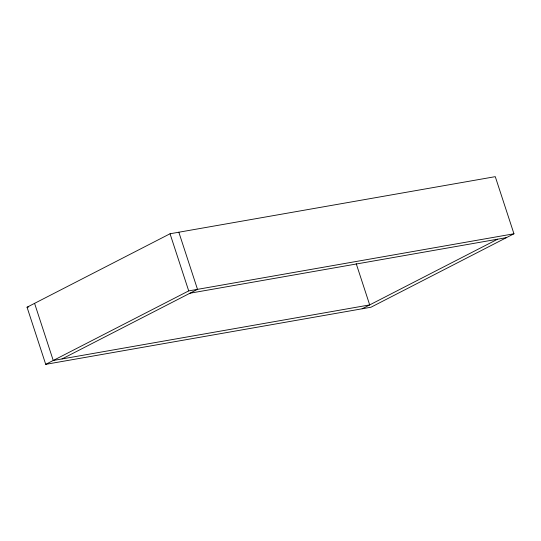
<?xml version="1.0" encoding="UTF-8"?>
<svg xmlns="http://www.w3.org/2000/svg" width="541" height="541" viewBox="0 0 541 541"><rect width="100%" height="100%" fill="white"/><g stroke="black" fill="none" stroke-linecap="round" stroke-linejoin="round"><path stroke-width="0.81" d="M27.05 307.22L170.043 233.766L495.279 176.657L513.95 233.78L370.957 307.234L45.721 364.343L27.05 307.22L28.714 306.93M45.721 364.343L188.714 290.896L513.95 233.78M62.039 358.933L197.506 289.347L178.834 232.224M362.166 308.776L497.632 239.19M189.979 293.215L506.423 237.648M356.208 263.65L369.692 304.908L53.248 360.475L34.577 303.352M170.043 233.766L188.714 290.896"/></g></svg>
